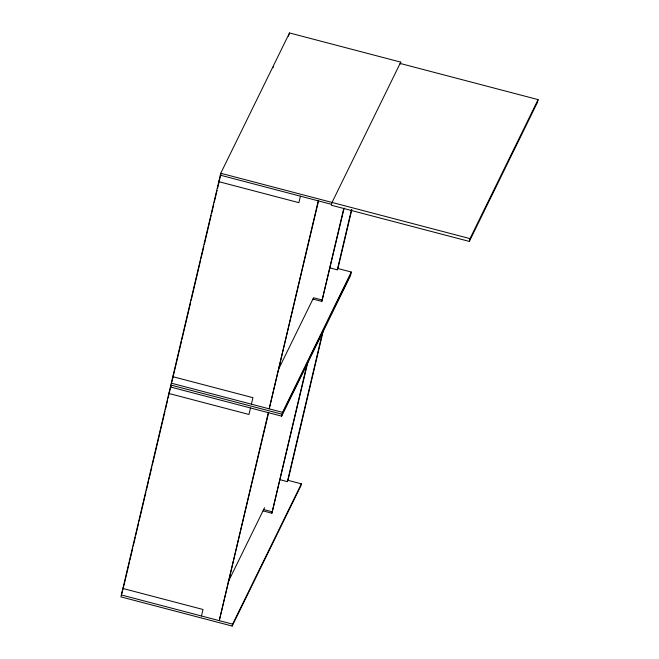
<?xml version="1.0" encoding="UTF-8"?>
<svg xmlns="http://www.w3.org/2000/svg" width="659" height="659" viewBox="0 0 659 659"><rect width="100%" height="100%" fill="white"/><g stroke="black" fill="none" stroke-linecap="round" stroke-linejoin="round"><path stroke-width="0.99" d="M400.318 64.038L400.763 62.127L289.507 32.95L220.765 173.259L120.91 596.873L232.174 626.05L300.908 485.741L301.361 483.83L288.008 480.329L287.365 481.638L279.457 479.563M123.768 586.172L129.419 562.168M129.897 560.166L132.723 548.164M133.192 546.171L135.317 537.167M135.787 535.166L138.621 523.164M139.09 521.162L145.927 492.166M146.397 490.164L148.522 481.161M148.992 479.167L151.817 467.165M152.287 465.163L165.022 411.158M165.491 409.157L167.617 400.161M168.086 398.16L171.027 385.663L170.393 386.973L281.648 416.15L350.39 275.841L351.288 272.027L337.935 268.526L337.293 269.828L329.385 267.76M171.925 381.858L181.472 341.362M181.942 339.36L190.665 302.357M191.135 300.364L200.567 260.354M201.036 258.361L203.87 246.359M204.339 244.357L211.177 215.353M211.646 213.359L213.771 204.356M214.241 202.354L217.075 190.352M217.544 188.35L220.954 173.861L220.32 175.17L331.576 204.348M289.507 32.95L288.42 36.163M201.465 615.976L202.997 609.484L122.887 588.471L123.53 587.169L121.363 594.962L232.619 624.147L301.361 483.83M250.494 407.979L248.97 414.47L168.861 393.464L169.503 392.154M251.392 404.173L252.924 397.682L172.823 376.668L173.457 375.366M300.43 196.176L298.898 202.667L218.788 181.662L219.431 180.352M268.295 412.649L219.266 620.646L268.699 412.345M318.231 200.847L269.193 408.835L318.635 200.542M232.174 626.05L232.619 624.147M281.648 416.15L282.546 412.345L351.288 272.027M262.999 510.873L271.903 513.204L307.259 363.208M312.926 299.071L321.831 301.402L343.751 208.401M271.903 513.204L307.901 361.906M321.831 301.402L344.155 208.104M287.365 481.638L322.729 331.642M337.293 269.828L351.436 209.834M288.008 480.329L323.602 329.335M337.935 268.526L351.84 209.529M400.763 62.127L332.029 202.445L331.37 205.237L469.332 241.425L469.991 238.624L538.09 99.616L400.128 63.437M538.09 99.616L537.431 102.417L469.332 241.425M272.95 67.729L273.592 66.427M278.568 369.205L313.569 297.761L322.465 300.1M350.835 273.938L282.101 414.247L170.838 385.062M228.187 581.938L264.539 507.735M220.765 173.259L469.991 238.624M171.291 383.159L282.546 412.345M263.641 509.564L272.538 511.903"/></g></svg>
